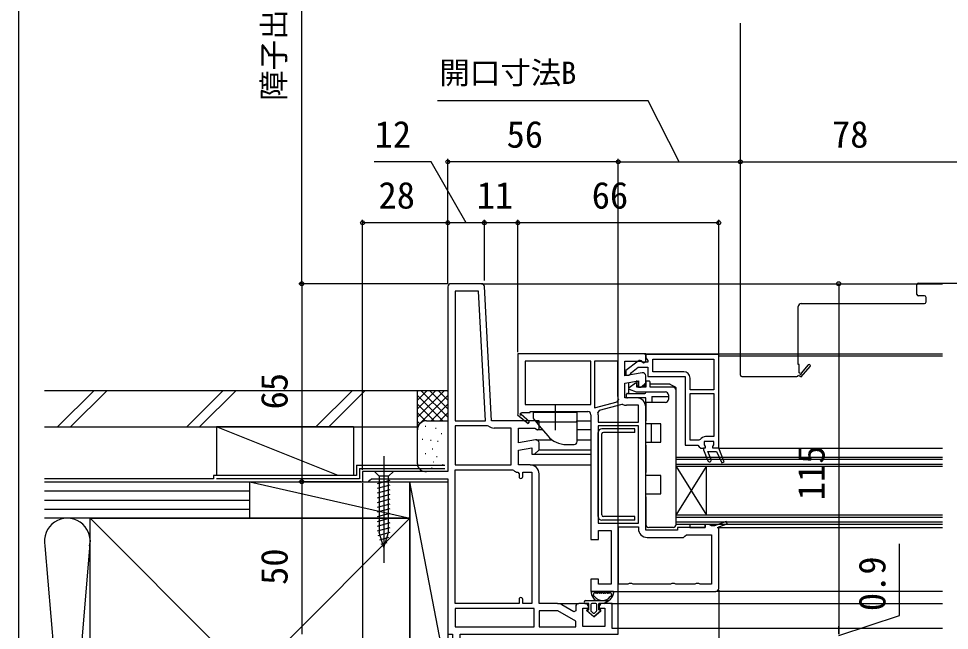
# Model space of a CAD drawing. Units: millimetres, scale not verified. Extents: x -525 to 525, y -783 to 778.
# Drawn here: x -525 to -219.2, y -517.5 to -316.7 of the extents above; entities that cross this region are included whole.
import ezdxf
from ezdxf.enums import TextEntityAlignment as Align

# ---------------------------------------------------------------- set-up
doc = ezdxf.new("R2010")
doc.units = ezdxf.units.MM
doc.header["$LTSCALE"] = 4
for name, color, linetype in [('0-3_YKK_11', 7, 'Continuous'), ('0-5_YKK_12', 2, 'Continuous'), ('0-6_YKK_13', 4, 'Continuous'), ('0-8_YKK_D', 6, 'Continuous'), ('0-9_YKK_ZWAK', 7, 'Continuous'), ('0-A_YSS_K', 3, 'Continuous'), ('0-B_YSS_KE', 3, 'Continuous')]:
    doc.layers.add(name, color=color, linetype=linetype)
doc.styles.add('ＭＳ ゴシック', font='')
doc.styles.get('ＭＳ ゴシック').set_extended_font_data('MS Gothic')

msp = doc.modelspace()

# ---------------------------------------------------------------- linework, layer by layer
at = {"layer": '0-3_YKK_11'}
for p, q in [((-372.949, -403.7), (-383, -403.7)), ((-334.6, -446.696), (-334.6, -449.196)), ((-338.8, -508.7), (-341, -508.7))]:
    msp.add_line(p, q, dxfattribs=at)
for points in [[(-384, -404.7), (-384, -465.3), (-412, -465.3), (-412, -468.7), (-410.1, -468.7), (-409.6, -468.2), (-409.1, -467.7), (-384, -467.7), (-384, -518.7), (-382.5, -518.7), (-382.5, -531.2), (-384, -531.2), (-384, -533.7), (-380, -533.7), (-380, -518.7), (-328, -518.7), (-328, -516.9), (-330, -516.9), (-330, -508.7), (-333.3, -508.7)], [(-355.174, -454.915), (-360.8, -455.907), (-360.8, -451.1), (-355.444, -451.1), (-354.576, -451.642), (-354, -451.323), (-354, -448.7), (-369.642, -448.7), (-371.951, -404.648)], [(-319, -426.696), (-361, -426.696), (-361, -446.562), (-361.078, -446.696), (-357.659, -449.601), (-357.141, -448.991), (-359.861, -446.68)], [(-320.174, -432.911), (-325.8, -433.903), (-325.8, -429.096), (-320.444, -429.096), (-319.576, -429.638), (-319, -429.319), (-319, -426.696)], [(-295.001, -457.696), (-295.001, -426.896), (-319.001, -426.896), (-319.001, -427.996), (-318.651, -428.473), (-318.301, -428.95), (-318.301, -429.496), (-319.701, -429.496), (-320.101, -429.296)], [(-335.8, -429.096), (-335.8, -444.475), (-328.316, -442.47), (-327.983, -441.797)], [(-328.2, -440.696), (-328.2, -429.096), (-335.8, -429.096)], [(-321.518, -429.109), (-325.501, -432.221), (-325.501, -433.696), (-324.4, -433.696), (-323.9, -433.221), (-323.709, -432.851), (-321.462, -431.096), (-318.301, -431.096), (-318.301, -434.196), (-306.001, -434.196), (-306.001, -456.696), (-301.901, -456.696), (-301.401, -457.196), (-300.901, -457.696), (-300.001, -457.696), (-300.001, -458.196), (-298.563, -461.848)], [(-316.701, -428.496), (-296.601, -428.496), (-296.601, -438.496), (-304.401, -438.496), (-304.401, -434.696)], [(-306.501, -432.596), (-316.701, -432.596), (-316.701, -428.496)], [(-321.9, -441.196), (-325.8, -441.196), (-325.8, -436.34), (-321.4, -435.565), (-321.4, -437.696), (-320.5, -437.696), (-319, -436.196), (-319, -433.896)], [(-304.401, -455.096), (-304.401, -439.696), (-296.601, -439.696), (-296.601, -453.896), (-299.301, -453.896)], [(-326.492, -443.34), (-326.826, -443.313), (-334.332, -445.324), (-334.69, -445.921)], [(-359.926, -446.302), (-359.75, -445.996), (-357, -445.996), (-357, -445.696), (-338, -445.696)], [(-334.6, -449.196), (-321.4, -449.196), (-321.4, -443.596), (-325.3, -443.596)], [(-295, -503.696), (-295, -483.507), (-292.259, -482.47), (-292.542, -481.722), (-296.44, -483.196), (-297.334, -483.196), (-297.767, -482.946), (-298.2, -482.696), (-299.5, -482.696), (-299.5, -483.696), (-308.5, -483.696), (-308.5, -484.596), (-319, -484.596), (-319, -444.096)], [(-337, -446.696), (-337, -487.696), (-334.5, -487.696), (-334.5, -484.696), (-330.3, -484.696), (-330.3, -502.296), (-334.5, -502.296), (-334.5, -500.696), (-337, -500.696), (-337, -504.696), (-296, -504.696)], [(-370.636, -450.418), (-370.958, -450.3), (-381.6, -450.3), (-381.6, -463.2)], [(-381.6, -463.2), (-363.2, -463.2), (-363.2, -451.1), (-368.767, -451.1)], [(-301.07, -454.865), (-301.492, -455.096), (-304.401, -455.096)], [(-297.539, -461.444), (-298.582, -458.796), (-295.747, -458.796), (-293.954, -462.484), (-293.224, -462.162), (-295.001, -457.696), (-296.901, -457.696), (-296.976, -457.106), (-296.601, -456.621), (-296.601, -455.496), (-299.801, -455.496), (-299.801, -456.621), (-299.426, -457.106), (-299.501, -457.696), (-300.001, -457.696), (-300.001, -458.196), (-298.563, -461.848)], [(-356.9, -463.2), (-360.8, -463.2), (-360.8, -458.344), (-356.4, -457.568), (-356.4, -459.7), (-355.5, -459.7), (-354, -458.2), (-354, -455.9)], [(-297.539, -461.444), (-298.582, -458.796), (-295.747, -458.796), (-293.954, -462.484), (-293.224, -462.162), (-295.001, -457.696)], [(-381.6, -508.7), (-381.6, -464.8), (-362.8, -464.8), (-362.456, -464.938)], [(-361.049, -465.587), (-360.6, -466.084), (-360.6, -467)], [(-359.4, -467), (-359.4, -465.6), (-356.4, -465.6), (-356.4, -508.7), (-359.4, -508.7), (-359.4, -507.3)], [(-347.974, -508.7), (-354, -508.7), (-354, -466.1)], [(-327.9, -502.296), (-327.9, -483.496), (-321.4, -483.496), (-321.4, -484.096)], [(-318.5, -486.996), (-306.595, -486.996), (-306.098, -486.546), (-305.6, -486.096), (-297.4, -486.096), (-297.4, -502.296), (-301.134, -502.296), (-301.567, -502.046), (-302.433, -502.046), (-302.866, -502.296), (-309.134, -502.296), (-309.567, -502.046), (-310.433, -502.046), (-310.866, -502.296), (-323.134, -502.296), (-323.567, -502.046), (-324.433, -502.046), (-324.866, -502.296), (-327.9, -502.296)], [(-360.6, -507.3), (-360.6, -508.7), (-381.6, -508.7)], [(-342, -509.7), (-342, -511.045), (-342.567, -511.373), (-346.524, -509.089)], [(-334.3, -509.7), (-334.3, -510.2), (-332.4, -510.2), (-332.4, -516.2), (-339.6, -516.2), (-339.6, -510.2), (-337.8, -510.2), (-337.8, -509.7)]]:
    msp.add_lwpolyline(points, dxfattribs=at)
for points in [[(-371.645, -448.7), (-373.877, -406.1), (-381.6, -406.1), (-381.6, -448.7)], [(-358.6, -443.296), (-337, -443.296), (-337, -429.096), (-358.6, -429.096)], [(-321.4, -482.296), (-321.4, -450.396), (-334.6, -450.396), (-334.6, -482.296)], [(-381.6, -516.3), (-355.6, -516.3), (-355.6, -510.3), (-381.6, -510.3)], [(-354, -516.3), (-342, -516.3), (-342, -514.471), (-347.84, -511.1), (-354, -511.1)]]:
    msp.add_lwpolyline(points, close=True, dxfattribs=at)
for centre, radius, start, end in [((-383, -404.7), 1, 90.00001, 179.99999), ((-372.949, -404.7), 1, 3.00003, 90), ((-320.901, -429.896), 1, 36.86989, 128.08672), ((-320, -433.896), 1, 0.00002, 100.00001), ((-306.501, -434.696), 2.1, 0.00001, 89.99999), ((-325.3, -440.696), 2.9, 180.00001, 202.31385), ((-325.3, -440.696), 2.9, 245.74737, 270.00004), ((-321.9, -444.096), 2.9, 0.00001, 89.99999), ((-360.051, -446.518), 0.25, 60, 319.64299), ((-338, -446.696), 1, 0.00001, 89.99999), ((-338, -446.696), 3.4, 0.00002, 13.17387), ((-368.767, -448.2), 2.9, 229.88081, 270.00001), ((-355, -455.9), 1, 360, 99.99998), ((-299.301, -455.996), 2.1, 90.00001, 147.42104), ((-298.051, -461.646), 0.55, 201.49833, 21.49835), ((-298.051, -461.646), 0.55, 201.49833, 21.49835), ((-356.9, -466.1), 2.9, 0.00001, 89.99999), ((-360.8, -463.2), 2.4, 226.39716, 264.0622), ((-360, -467), 0.6, 179.99999, 0.00001), ((-318.5, -484.096), 2.9, 180.00001, 269.99999), ((-296, -503.696), 1, 270.00001, 359.99999), ((-360, -507.3), 0.6, 359.99999, 180.00001), ((-347.974, -511.6), 2.9, 60.00001, 90.00002), ((-341, -509.7), 1, 90.00001, 179.99999), ((-338.8, -509.7), 1, 0.00001, 89.99999), ((-333.3, -509.7), 1, 90.00001, 179.99999)]:
    msp.add_arc(centre, radius, start, end, dxfattribs=at)
at = {"layer": '0-5_YKK_12'}
for p, q in [((-287.9, -433.694), (-287.9, -318.195)), ((-229.4, -403.494), (-212.8, -403.494)), ((-372.949, -403.7), (-221.5, -403.7)), ((-229.9, -407.194), (-229.9, -403.994)), ((-227.4, -407.694), (-229.4, -407.694)), ((-226.9, -409.694), (-226.9, -408.194)), ((-267.9, -410.194), (-227.4, -410.194)), ((-319.5, -426.696), (-221.5, -426.696)), ((-295.001, -427.396), (-221.5, -427.396)), ((-265.605, -430.335), (-267.916, -433.055)), ((-287.4, -434.194), (-269.4, -434.194)), ((-341.5, -448.696), (-337, -448.696)), ((-354.5, -451.596), (-352.896, -451.596)), ((-341.5, -451.596), (-337, -451.596)), ((-355, -454.896), (-349.854, -454.896)), ((-341.5, -454.896), (-337, -454.896)), ((-354.045, -458.196), (-337, -458.196)), ((-295.001, -457.696), (-221.5, -457.696)), ((-355.707, -459.696), (-337, -459.696)), ((-309, -482.696), (-309, -460.696)), ((-221.5, -460.696), (-309, -460.696)), ((-221.5, -461.396), (-309, -461.396)), ((-356.9, -463.196), (-337, -463.196)), ((-221.5, -462.996), (-309, -462.996)), ((-309, -479.696), (-299, -463.696)), ((-221.5, -463.696), (-309, -463.696)), ((-221.5, -479.696), (-309, -479.696)), ((-221.5, -480.396), (-309, -480.396)), ((-221.5, -481.996), (-309, -481.996)), ((-221.5, -482.696), (-309, -482.696)), ((-295.501, -483.696), (-221.5, -483.696)), ((-221.5, -504.7), (-296.001, -504.7)), ((-347.974, -508.696), (-341.001, -508.696)), ((-330.501, -508.7), (-221.5, -508.7)), ((-221.5, -516.9), (-328.501, -516.9))]:
    msp.add_line(p, q, dxfattribs=at)
for points in [[(-268.295, -433.12), (-268.6, -432.944), (-268.6, -430.194), (-268.9, -430.194), (-268.9, -411.194)], [(-268.9, -433.694), (-267.9, -434.271), (-264.996, -430.853)], [(-309, -463.696), (-299, -479.696), (-299, -463.696)]]:
    msp.add_lwpolyline(points, dxfattribs=at)
for centre, radius, start, end in [((-229.4, -403.994), 0.5, 90, 180), ((-229.4, -407.194), 0.5, 180, 270), ((-227.4, -408.194), 0.5, 0, 90), ((-227.4, -409.694), 0.5, 270, 0), ((-267.9, -411.194), 1, 90, 180), ((-265.3, -430.594), 0.4, 319.64297, 139.64297), ((-287.4, -433.694), 0.5, 180, 270), ((-269.4, -433.694), 0.5, 270, 0), ((-268.078, -433.245), 0.25, 150, 49.64297)]:
    msp.add_arc(centre, radius, start, end, dxfattribs=at)
at = {"layer": '0-6_YKK_13'}
for p, q in [((-324.5, -437.842), (-324.5, -436.111)), ((-322.372, -436.35), (-324.475, -437.823)), ((-321.8, -435.696), (-322.146, -435.696)), ((-321.9, -437.696), (-321.9, -436.596)), ((-321.8, -435.696), (-321.431, -435.696)), ((-321.8, -437.196), (-321.8, -435.696)), ((-321.8, -437.196), (-321.4, -437.196)), ((-320, -437.196), (-319.3, -437.196)), ((-319.3, -437.196), (-319.3, -436.496)), ((-319.3, -437.196), (-319, -437.196)), ((-319, -435.996), (-319, -437.696)), ((-317.8, -435.696), (-318.7, -435.696)), ((-317.5, -437.696), (-317.5, -435.996)), ((-311.071, -436.696), (-317.5, -436.696)), ((-309.166, -437.613), (-310.937, -436.728)), ((-325.3, -440.896), (-325.3, -439.996)), ((-325, -439.696), (-319.3, -439.696)), ((-324.5, -439.396), (-324.5, -438.294)), ((-324.406, -438.35), (-322.131, -439.178)), ((-322.029, -439.196), (-312.5, -439.196)), ((-319, -437.696), (-321.9, -437.696)), ((-319, -439.396), (-319, -439.196)), ((-310, -437.696), (-317.5, -437.696)), ((-311.5, -440.196), (-311.5, -441.696)), ((-309, -438.696), (-309, -437.881)), ((-309, -482.696), (-309, -438.696)), ((-348.75, -443.202), (-348.75, -451.79)), ((-319, -441.196), (-325, -441.196)), ((-319, -442.696), (-319, -441.196)), ((-319, -442.696), (-319, -448.696)), ((-312.5, -442.696), (-319, -442.696)), ((-317, -440.696), (-317, -442.696)), ((-317, -440.696), (-311.5, -440.696)), ((-356, -445.996), (-356, -447.714)), ((-354.844, -448.996), (-342, -448.996)), ((-341.5, -449.996), (-341.5, -448.496)), ((-353.969, -450.317), (-351.182, -453.638)), ((-341.5, -455.496), (-341.5, -449.996)), ((-334.6, -480.094), (-334.6, -452.494)), ((-322.6, -451.294), (-333.4, -451.294)), ((-322.6, -452.494), (-332.9, -452.494)), ((-322.6, -452.494), (-322.6, -451.294)), ((-317.25, -449.696), (-317.25, -455.696)), ((-314, -455.696), (-314, -449.696)), ((-333.4, -479.594), (-333.4, -452.994)), ((-345.054, -456.496), (-342.5, -456.496)), ((-319, -455.696), (-314, -455.696)), ((-319, -456.696), (-319, -455.696)), ((-319, -456.696), (-319, -465.696)), ((-405, -460.3), (-405, -495.3)), ((-401.9, -465.3), (-408.1, -465.3)), ((-408.1, -465.3), (-406.55, -466.85)), ((-406.55, -466.85), (-406.55, -485.384)), ((-403.45, -466.85), (-406.55, -466.85)), ((-401.9, -465.3), (-403.45, -466.85)), ((-403.45, -485.384), (-403.45, -466.85)), ((-314, -472.696), (-314, -466.696)), ((-407.1, -469.276), (-402.9, -468.151)), ((-407.1, -470.829), (-402.9, -469.704)), ((-407.1, -472.382), (-402.9, -471.257)), ((-407.1, -473.935), (-402.9, -472.81)), ((-319, -472.696), (-314, -472.696)), ((-319, -473.696), (-319, -472.696)), ((-319, -473.696), (-319, -482.696)), ((-407.1, -475.488), (-402.9, -474.363)), ((-407.1, -477.041), (-402.9, -475.916)), ((-407.1, -478.594), (-402.9, -477.468)), ((-407.1, -480.147), (-402.9, -479.021)), ((-407.1, -481.7), (-402.9, -480.574)), ((-407.1, -483.253), (-402.9, -482.127)), ((-322.6, -481.294), (-333.4, -481.294)), ((-322.6, -480.094), (-332.9, -480.094)), ((-322.6, -481.294), (-322.6, -480.094)), ((-407.1, -484.806), (-402.9, -483.68)), ((-406.842, -486.289), (-402.9, -485.233)), ((-405, -490.3), (-406.55, -485.384)), ((-405, -490.3), (-403.45, -485.384)), ((-310, -483.696), (-318, -483.696)), ((-406.39, -487.721), (-403.354, -486.908)), ((-405.939, -489.153), (-403.889, -488.604)), ((-329.737, -504.7), (-336.665, -504.7)), ((-334.833, -505.3), (-335.265, -505.3)), ((-333.601, -505.3), (-334.033, -505.3)), ((-332.369, -505.3), (-332.801, -505.3)), ((-331.137, -505.3), (-331.569, -505.3)), ((-338.702, -507.7), (-331.152, -507.7)), ((-337.701, -508.7), (-338.701, -508.7)), ((-337.701, -508.7), (-338.701, -508.7)), ((-337.701, -510.7), (-337.701, -508.7)), ((-337.701, -510.7), (-337.701, -508.7)), ((-337.001, -509), (-337.001, -511)), ((-337.001, -509), (-337.001, -511)), ((-335.401, -508.7), (-336.701, -508.7)), ((-335.401, -508.7), (-336.701, -508.7)), ((-335.101, -511), (-335.101, -509)), ((-335.101, -511), (-335.101, -509)), ((-334.401, -508.7), (-334.401, -510.7)), ((-332.601, -508.7), (-334.401, -508.7)), ((-334.401, -510.7), (-334.401, -508.7)), ((-332.601, -508.7), (-334.401, -508.7)), ((-336.051, -513), (-338.33, -511.056)), ((-336.051, -513), (-338.33, -511.056)), ((-338.199, -510.7), (-337.701, -510.7)), ((-337.701, -510.7), (-338.199, -510.7)), ((-336.896, -511.228), (-336.246, -511.782)), ((-336.246, -511.782), (-336.896, -511.228)), ((-333.772, -511.056), (-336.051, -513)), ((-336.051, -513), (-333.772, -511.056)), ((-335.856, -511.782), (-335.206, -511.228)), ((-335.856, -511.782), (-335.206, -511.228)), ((-334.401, -510.7), (-333.903, -510.7)), ((-333.903, -510.7), (-334.401, -510.7))]:
    msp.add_line(p, q, dxfattribs=at)
for points in [[(-341.5, -448.496), (-341.5, -445.996), (-356, -445.996)], [(-355.883, -448.035), (-355.227, -448.817), (-353.969, -450.317)], [(-314, -449.696), (-319, -449.696), (-319, -448.696)], [(-314, -466.696), (-319, -466.696), (-319, -465.696)], [(-331.152, -507.7), (-332.601, -508.7), (-331.152, -507.7)]]:
    msp.add_lwpolyline(points, dxfattribs=at)
msp.add_lwpolyline([(-304.5, -482.696), (-304.5, -483.696), (-299.5, -483.696), (-299.5, -482.696)], close=True, dxfattribs=at)
for centre, radius, start, end in [((-322.2, -436.596), 0.3, 0, 125), ((-318.7, -435.996), 0.3, 90, 180), ((-317.8, -435.996), 0.3, 0, 90), ((-311.071, -436.996), 0.3, 63.43495, 90), ((-325, -439.996), 0.3, 90, 180), ((-324.8, -439.396), 0.3, 270, 0), ((-324.303, -438.068), 0.3, 125, 250), ((-322.029, -438.896), 0.3, 250, 270), ((-319.3, -439.396), 0.3, 270, 0), ((-312.5, -440.196), 1, 0, 90), ((-310, -438.696), 1, 0, 90), ((-309.3, -437.881), 0.3, 0, 63.43495), ((-325, -440.896), 0.3, 180, 270), ((-312.5, -441.696), 1, 270, 0), ((-355.5, -447.714), 0.5, 180, 220), ((-354.844, -448.496), 0.5, 220, 270), ((-342, -448.496), 0.5, 270, 0), ((-333.4, -452.494), 1.2, 90, 180), ((-332.9, -452.994), 0.5, 90, 180), ((-345.054, -448.496), 8, 220, 270), ((-345.054, -448.496), 8, 220, 224.5948), ((-342.5, -455.496), 1, 270, 0), ((-332.9, -479.594), 0.5, 180, 270), ((-333.4, -480.094), 1.2, 180, 270), ((-318, -482.696), 1, 180, 270), ((-310, -482.696), 1, 270, 0), ((-336.665, -505), 0.3, 90, 188.20609), ((-333.201, -504.5), 3.8, 188.20609, 237.36313), ((-335.884, -505.6), 0.3, 110.02209, 202.28177), ((-335.972, -506.1), 0.2, 153.36701, 266.63299), ((-333.201, -504.5), 3.2, 202.28177, 203.14776), ((-336.419, -505.876), 0.3, 333.36701, 23.14776), ((-336.09, -505.036), 0.3, 290.02209, 328.16514), ((-336.002, -506.599), 0.3, 36.85224, 86.63299), ((-335.665, -505.3), 0.2, 36.8699, 148.16514), ((-333.201, -504.5), 3.2, 216.85224, 323.14776), ((-335.265, -505), 0.3, 216.8699, 270), ((-334.833, -505), 0.3, 270, 323.1301), ((-334.433, -505.3), 0.2, 36.8699, 143.1301), ((-334.033, -505), 0.3, 216.8699, 270), ((-333.601, -505), 0.3, 270, 323.1301), ((-333.201, -505.3), 0.2, 36.8699, 143.1301), ((-332.801, -505), 0.3, 216.8699, 270), ((-332.369, -505), 0.3, 270, 323.1301), ((-331.969, -505.3), 0.2, 36.8699, 143.1301), ((-331.569, -505), 0.3, 216.8699, 270), ((-333.201, -504.5), 3.8, 302.63687, 351.79391), ((-331.137, -505), 0.3, 270, 323.1301), ((-330.737, -505.3), 0.2, 31.83486, 143.1301), ((-330.4, -506.599), 0.3, 93.36701, 143.14776), ((-330.312, -505.036), 0.3, 211.83486, 249.97791), ((-330.43, -506.1), 0.2, 273.36701, 26.63299), ((-330.517, -505.6), 0.3, 337.71823, 69.97791), ((-329.983, -505.876), 0.3, 156.85224, 206.63299), ((-333.201, -504.5), 3.2, 336.85224, 337.71823), ((-329.737, -505), 0.3, 351.79391, 90), ((-338.702, -508.2), 0.5, 90.11462, 269.88538), ((-338.701, -508.2), 0.5, 89.88541, 270), ((-338.701, -508.2), 0.5, 269.88533, 269.99998), ((-336.701, -509), 0.3, 90, 180), ((-336.701, -509), 0.3, 90, 180), ((-335.401, -509), 0.3, 0, 90), ((-335.401, -509), 0.3, 0, 90), ((-338.199, -510.902), 0.202, 90, 229.53619), ((-338.199, -510.902), 0.202, 90, 229.53619), ((-336.701, -511), 0.3, 180, 229.53619), ((-336.701, -511), 0.3, 180, 229.53619), ((-336.051, -511.554), 0.3, 229.53619, 310.46381), ((-336.051, -511.554), 0.3, 229.53619, 310.46381), ((-335.401, -511), 0.3, 310.46381, 0), ((-335.401, -511), 0.3, 310.46381, 0), ((-333.903, -510.902), 0.202, 310.46378, 89.99997), ((-333.903, -510.902), 0.202, 310.46381, 90)]:
    msp.add_arc(centre, radius, start, end, dxfattribs=at)
at = {"layer": '0-8_YKK_D'}
for p, q in [((-432, -403.7), (-432, -215.2)), ((-384, -403.7), (-384, -362.7)), ((-328, -363.7), (-384, -363.7)), ((-328, -516.8), (-328, -362.7)), ((-328, -516.8), (-328, -362.7)), ((-328, -363.7), (-287.9, -363.7)), ((-287.9, -363.7), (-209.9, -363.7)), ((-412, -464.8), (-412, -382.7)), ((-384, -383.7), (-412, -383.7)), ((-384, -403.7), (-384, -382.7)), ((-384, -403.7), (-384, -382.7)), ((-372, -383.7), (-384, -383.7)), ((-372, -402.7), (-372, -382.7)), ((-372, -401.7), (-372, -382.7)), ((-361, -383.7), (-372, -383.7)), ((-361, -426.2), (-361, -382.7)), ((-361, -426.2), (-361, -382.7)), ((-295, -383.7), (-361, -383.7)), ((-295, -432.649), (-295, -382.7)), ((-384, -403.7), (-433, -403.7)), ((-384, -403.7), (-433, -403.7)), ((-432, -403.7), (-432, -468.7)), ((-412.5, -468.7), (-433, -468.7)), ((-413.5, -468.7), (-433, -468.7)), ((-432, -468.7), (-432, -518.7)), ((-412, -469.2), (-412, -758.7)), ((-295, -504.255), (-295, -678.7))]:
    msp.add_line(p, q, dxfattribs=at)
for points in [[(-307.95, -363.7), (-318.233, -343.7), (-387.403, -343.7)], [(-378, -383.7), (-389.471, -363.7), (-408.198, -363.7)], [(-255.6, -403.7), (-255.6, -518.7), (-255.6, -516.15)], [(-255.6, -519.15), (-235.6, -512.55), (-235.6, -489.118)]]:
    msp.add_lwpolyline(points, dxfattribs=at)
for centre in [(-384, -363.7), (-328, -363.7), (-328, -363.7), (-287.9, -363.7), (-287.9, -363.7), (-412, -383.7), (-384, -383.7), (-384, -383.7), (-372, -383.7), (-372, -383.7), (-361, -383.7), (-361, -383.7), (-295, -383.7), (-432, -403.7), (-432, -403.7), (-255.6, -403.7), (-432, -468.7), (-432, -468.7)]:
    msp.add_circle(centre, 0.637, dxfattribs=at)
at = {"layer": '0-9_YKK_ZWAK'}
msp.add_line((-525, 747.3), (-525, -782.7), dxfattribs=at)
at = {"layer": '0-A_YSS_K'}
for p, q in [((-512.207, -450.7), (-500.207, -438.7)), ((-507.964, -450.7), (-495.964, -438.7)), ((-469.78, -450.7), (-457.78, -438.7)), ((-465.538, -450.7), (-453.538, -438.7)), ((-427.354, -450.7), (-415.354, -438.7)), ((-423.111, -450.7), (-411.111, -438.7)), ((-394.001, -438.7), (-384.001, -438.7)), ((-394.001, -451.7), (-394.001, -438.7)), ((-385.143, -438.7), (-394.001, -447.558)), ((-387.972, -438.7), (-394.001, -444.729)), ((-390.8, -438.7), (-394.001, -441.901)), ((-393.628, -438.7), (-394.001, -439.073)), ((-384.001, -447.558), (-392.859, -438.7)), ((-384.001, -444.729), (-390.03, -438.7)), ((-384.001, -441.901), (-387.202, -438.7)), ((-384.001, -439.073), (-384.374, -438.7)), ((-384.001, -440.386), (-394.001, -450.386)), ((-385.687, -448.7), (-394.001, -440.386)), ((-388.516, -448.7), (-394.001, -443.215)), ((-384.001, -443.215), (-389.486, -448.7)), ((-391.326, -448.718), (-394.001, -446.043)), ((-384.001, -446.043), (-386.676, -448.718)), ((-393.206, -449.666), (-394.001, -448.872)), ((-391.001, -448.7), (-384.001, -448.7)), ((-420.001, -466.7), (-460.001, -450.7)), ((-460.001, -450.7), (-460.001, -466.7)), ((-415.001, -450.7), (-460.001, -450.7)), ((-415.001, -450.7), (-415.001, -466.7)), ((-394.001, -462.8), (-394.001, -451.7)), ((-391.196, -450.528), (-391.396, -450.528)), ((-387.858, -451.195), (-388.058, -451.195)), ((-392.197, -454.867), (-392.397, -454.867)), ((-389.527, -455.201), (-389.727, -455.201)), ((-387.19, -455.535), (-387.39, -455.535)), ((-386.002, -453.026), (-386.202, -453.026)), ((-388.924, -457.994), (-389.124, -457.994)), ((-391.196, -459.541), (-391.396, -459.541)), ((-387.524, -460.542), (-387.724, -460.542)), ((-392.197, -463.382), (-392.397, -463.382)), ((-389.193, -464.214), (-389.393, -464.214)), ((-388.545, -462.32), (-388.745, -462.32)), ((-385.541, -463.151), (-385.741, -463.151)), ((-384.301, -465.3), (-391.001, -465.3)), ((-516.504, -468.7), (-449.001, -468.7)), ((-460.001, -468.7), (-415.001, -468.7)), ((-449.001, -480.7), (-449.001, -468.7)), ((-449.001, -468.7), (-396.501, -480.7)), ((-384, -533.7), (-396.501, -468.7)), ((-516.504, -471.7), (-449.001, -471.7)), ((-516.504, -474.7), (-449.001, -474.7)), ((-516.504, -477.7), (-449.001, -477.7)), ((-501.504, -480.7), (-516.504, -480.7)), ((-449.001, -480.7), (-516.504, -480.7)), ((-396.504, -585.7), (-501.504, -480.7)), ((-396.504, -480.7), (-501.504, -585.7)), ((-501.51, -487.894), (-508.846, -576.668)), ((-516.346, -489.732), (-509.004, -578.581))]:
    msp.add_line(p, q, dxfattribs=at)
for points in [[(-449.001, -480.7), (-449.001, -468.7), (-396.501, -468.7), (-396.501, -480.7)], [(-396.501, -533.7), (-396.501, -468.7), (-384.001, -468.7), (-384, -533.7)]]:
    msp.add_lwpolyline(points, close=True, dxfattribs=at)
for centre, radius, start, end in [((-391.001, -451.7), 3, 90, 180), ((-391.393, -462.721), 2.609, 181.73764, 278.65122), ((-509.004, -488.2), 7.5, 348.21621, 191.78332)]:
    msp.add_arc(centre, radius, start, end, dxfattribs=at)
at = {"layer": '0-B_YSS_KE'}
for p, q in [((-516.504, -438.7), (-394.001, -438.7)), ((-414.001, -463.3), (-385.001, -463.3)), ((-413.001, -464.3), (-385.001, -464.3)), ((-461.001, -467.7), (-516.504, -467.7)), ((-461.001, -466.7), (-461.001, -467.7)), ((-501.504, -494.665), (-501.504, -480.7)), ((-501.504, -585.7), (-501.504, -488.2))]:
    msp.add_line(p, q, dxfattribs=at)
for points in [[(-516.504, -450.7), (-394.001, -450.7), (-394.001, -438.7)], [(-414.001, -463.3), (-414.001, -466.7), (-461.001, -466.7)], [(-413.001, -464.3), (-413.001, -467.7), (-460.001, -467.7)], [(-501.504, -480.7), (-396.504, -480.7), (-396.504, -585.7), (-501.504, -585.7)]]:
    msp.add_lwpolyline(points, dxfattribs=at)

# ---------------------------------------------------------------- texts
at = {"layer": '0-8_YKK_D', "style": 'ＭＳ ゴシック'}
for s, height, p in [('障子出幅A', 7.331, (-435.307, -343.655)), ('65', 8.798, (-434, -444.961)), ('115', 8.798, (-257.6, -474.768)), ('50', 8.798, (-434, -502.564)), ('0.9', 8.798, (-237.6, -511.164))]:
    msp.add_text(s, height=height, rotation=90, dxfattribs=at).set_placement(p, align=Align.BOTTOM_LEFT)
for s, height, p in [('開口寸法B', 7.331, (-386.767, -340.336)), ('12', 8.798, (-408.039, -361.7)), ('56', 8.798, (-364.694, -361.7)), ('78', 8.798, (-257.798, -361.7)), ('28', 8.798, (-406.762, -381.7)), ('11', 8.798, (-374.512, -381.7)), ('66', 8.798, (-336.728, -381.7))]:
    msp.add_text(s, height=height, dxfattribs=at).set_placement(p, align=Align.BOTTOM_LEFT)

doc.saveas('drawing.dxf')
